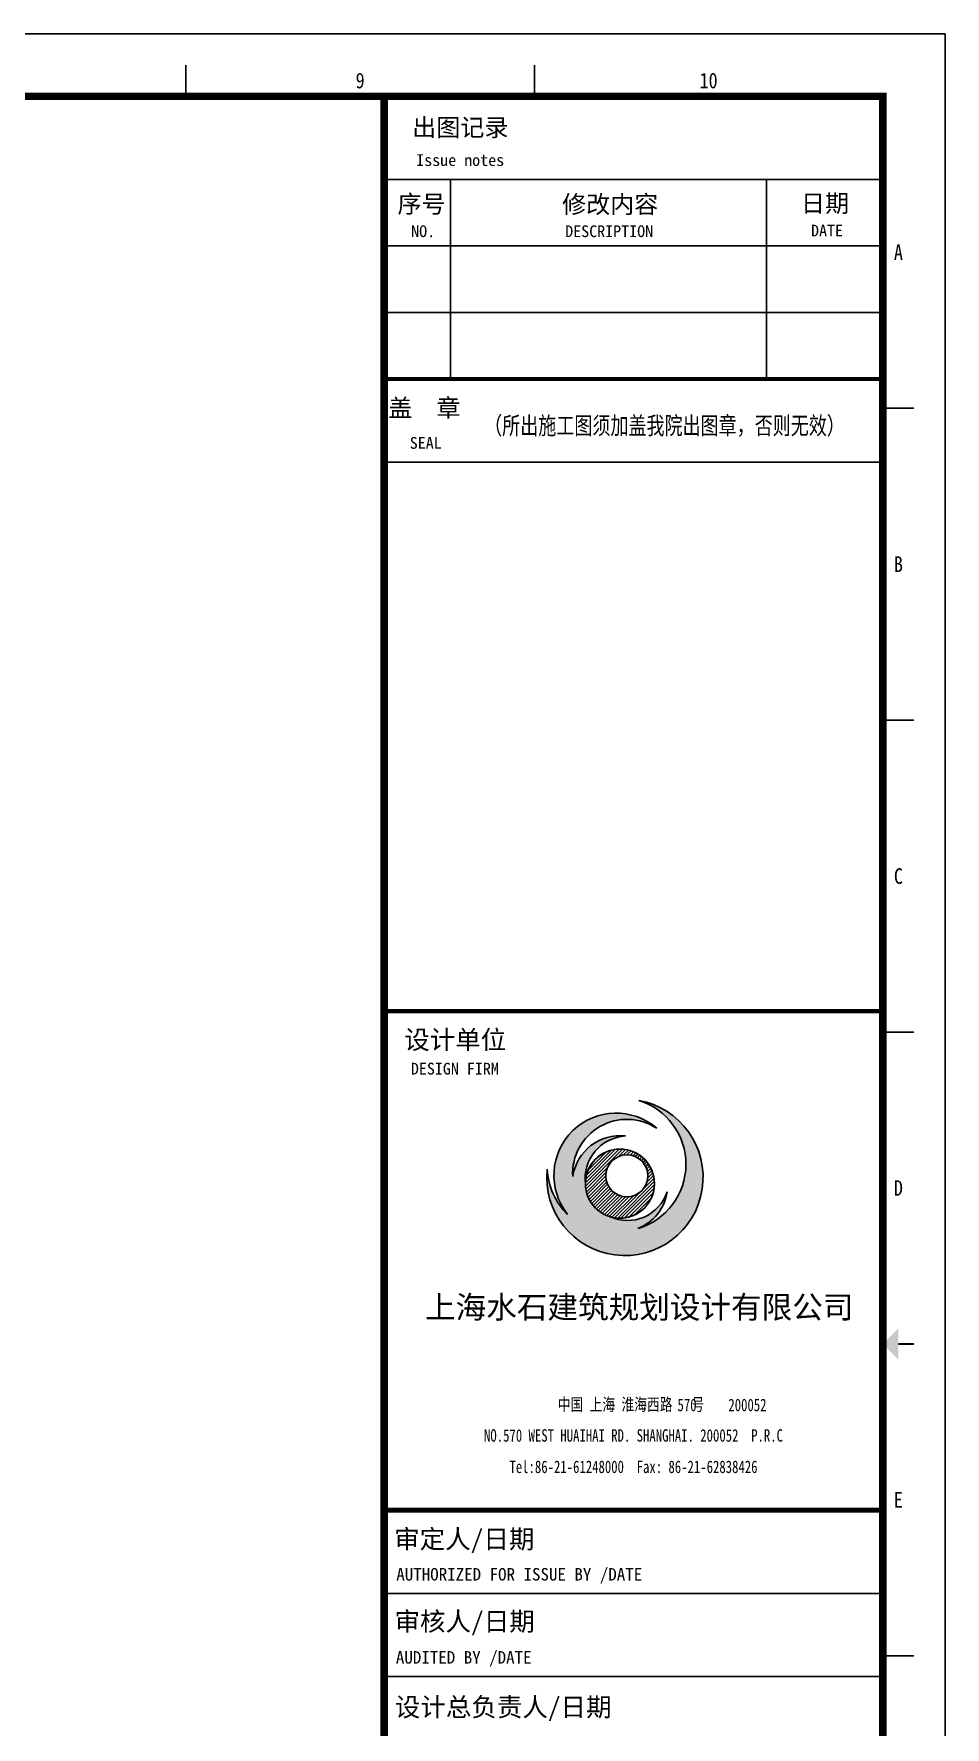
# Model space of a CAD drawing. Extents: x 94328 to 153134, y 57446 to 99026.
# Drawn here: x 138661 to 153134, y 72155 to 99026 of the extents above; entities that cross this region are included whole.
import ezdxf
from ezdxf.enums import TextEntityAlignment as Align

# ---------------------------------------------------------------- set-up
doc = ezdxf.new("R2010")
doc.units = 0
doc.header["$LTSCALE"] = 1000
doc.header["$MEASUREMENT"] = 0
doc.layers.add('图框', color=3, linetype='CONTINUOUS')
doc.styles.add('TKZ1', font='SIMHEI.TTF', dxfattribs={"width": 0.7})
doc.styles.add('图签栏', font='SimSun.ttf')

# ---------------------------------------------------------------- blocks, each defined once
blk = doc.blocks.new('dfgdhfgh')
at = {"layer": '图框'}
h = blk.add_hatch(color=256, dxfattribs=at)
edge = h.paths.add_edge_path()
edge.add_ellipse((16.61273491784232, -48.69437055090384), major_axis=(-0.000554011977939074, 727.8487465747301), ratio=0.9999999471819322, start_angle=3.0612242822044777, end_angle=97.25618077986991, ccw=False)
edge.add_ellipse((-114.1265992172412, -133.1961993502991), major_axis=(-2.409952537513797e-05, 816.4968179382079), ratio=0.9999999471818727, start_angle=-6.460409761933139, end_angle=81.43554228585778)
edge.add_ellipse((1.447419943637215, 36.84163489098137), major_axis=(9.223319302655747e-06, 924.2365012126215), ratio=0.9999999471819109, start_angle=-33.43555878541241, end_angle=93.00451678377169, ccw=False)
edge.add_ellipse((-182.2331207960378, 6.880310735461535), major_axis=(-0.0002005863468511466, 1059.314088689553), ratio=0.9999999471820067, start_angle=-40.85405427618461, end_angle=128.7514981189749)
edge.add_ellipse((-184.4205112741911, 180.2107488067631), major_axis=(-0.0003282801732066525, 1174.070410323249), ratio=0.9999999471819292, start_angle=93.29713352400739, end_angle=135.4300888321161, ccw=False)
edge.add_ellipse((-33.39667984825792, -25.48058063825738), major_axis=(0.0003913098692292471, 1330.344950627335), ratio=0.9999999471819623, start_angle=84.03870866780461, end_angle=349.8615590467252)
edge.add_ellipse((-132.7749058301561, 196.469623397541), major_axis=(-7.212606013815869e-05, 1137.620474194145), ratio=0.9999999471819316, start_angle=196.4454513427382, end_angle=342.95008937580315, ccw=False)
edge.add_ellipse((-96.72439684899291, -157.4857430118573), major_axis=(0.0001451039143419002, 790.6680855439713), ratio=0.9999999471819718, start_angle=201.2068195689959, end_angle=261.7329727777042)
edge.add_ellipse((8.455341214721557, -44.86494459691312), major_axis=(0.0003067661505295572, 714.0821004742238), ratio=0.9999999471819631, start_angle=155.4401062102157, end_angle=251.5231266171108, ccw=False)
edge.add_ellipse((-117.7110518544214, -131.8962094645976), major_axis=(-4.934034152407331e-05, 587.7606246698163), ratio=0.9999999471818701, start_angle=90.85107501258278, end_angle=163.1229489807734, ccw=False)
h = blk.add_hatch(dxfattribs=at)
h.set_pattern_fill('ANSI31', color=256, scale=6118.035339263164, style=0)
h.set_pattern_definition([(45.00000151312605, (-45669.89616014104, 9189.723160132577), (-28.67975262866434, 28.67975414347337), [])])
edge = h.paths.add_edge_path()
edge.add_ellipse((-117.7110518544214, -131.8962094650487), major_axis=(0.01923597905099871, 587.7606243550296), ratio=0.9999999471818387, start_angle=-89.99812484821881, end_angle=90.85295497406767)
edge.add_ellipse((-117.7110518544214, -131.8962094645176), major_axis=(0.02426289600426721, 587.7606241690296), ratio=0.9999999471818326, start_angle=90.85344500543196, end_angle=270.0023651830419)
edge = h.paths.add_edge_path(flags=16)
edge.add_ellipse((-5.820766091346741e-11, 0), major_axis=(6.359584258717399e-05, 357.9769358489592), ratio=0.9999999471818639, start_angle=-89.99998982120678, end_angle=90.00001017879322, ccw=False)
edge.add_ellipse((-5.820766091346741e-11, 0), major_axis=(-6.548500438111376e-05, 357.9769358489663), ratio=0.9999999471820061, start_angle=89.99998951883828, end_angle=269.9999895188382, ccw=False)
for centre, major_axis, ratio, start_param, end_param in [((-33.39667984831613, -25.48058063826466), (-0.0005145175679618374, 1330.344950627334), 0.9999999471818907, 1.46675148448076, 6.106235450629202), ((-182.233120796096, 6.880310735497915), (-4.529356380652601e-05, 1059.31408868964), 0.9999999471818583, -0.71303761331054, 2.247137705648788), ((-132.7749058301561, 196.469623397541), (3.742389868060978e-05, 1137.620474194147), 0.9999999471819315, 3.428620022794506, 5.985608325914106), ((1.447419943637215, 36.84163489099592), (-2.143068610585171e-05, 924.2365012125945), 0.9999999471819906, -0.5835606212163739, 1.623235003936059), ((-114.1265992172412, -133.1961993503064), (0.0002482253611996012, 816.4968179381665), 0.999999947181926, -0.1127550878452819, 1.421318674563392), ((16.61273491784232, -48.69437055091112), (-9.366925800308206e-05, 727.8487465749325), 0.99999994718195, 0.0534290753368063, 1.69744120499414), ((-117.7110518544214, -131.8962094645976), (0.0007618717423749001, 587.7606246692841), 0.9999999471819424, 2.847033925451763, 7.868837075300075), ((-117.7110518544214, -131.8962094645976), (0.0004382303381067011, 587.7606246696345), 0.9999999471819467, -1.570795581201714, 4.712389725977872), ((0, 0), (0.0001860083723838829, 357.9769358489166), 0.9999999471820267, -1.570795807184989, 4.712389499994597), ((-184.4205112741911, 180.2107488067777), (-4.608206040261572e-05, 1174.070410323353), 0.9999999471818725, 1.62834240302536, 2.363701196747457), ((8.455341214721557, -44.86494459691312), (-1.037772827066472e-05, 714.0821004742711), 0.9999999471819392, 2.712941198890056, 4.389906260251212), ((-96.7243968489347, -157.4857430118427), (-0.0003451807712186855, 790.6680855438824), 0.9999999471819185, 3.511720858855848, 4.568101515914553)]:
    blk.add_ellipse(centre, major_axis=major_axis, ratio=ratio, start_param=start_param, end_param=end_param, dxfattribs=at)
blk = doc.blocks.new('hjghjgjg')
at = {"layer": '图框'}
for p, q in [((-31503.21428571432, 0), (31503.21428571432, 0)), ((31503.21428571432, -44549.99999999999), (31503.21428571432, 0)), ((18583.7142857312, -530.3571428563737), (18583.7142857312, -1060.71428571557)), ((24513.10714282305, -530.3571428563737), (24513.10714282305, -1060.71428571557)), ((21956.78571400023, -1060.71428571557), (30442.50000000431, -1060.71428571557)), ((21956.78571400023, -2475.000000047265), (30442.50000000431, -2475.000000047265)), ((23088.21428547788, -2475.000000047265), (23088.21428547788, -5869.285714446662)), ((28462.49999992957, -2475.000000047265), (28462.49999992957, -5869.285714446662)), ((21956.78571400023, -3606.428571515135), (30442.50000000431, -3606.428571515135)), ((21956.78571400023, -4737.857142981578), (30442.50000000431, -4737.857142981578)), ((21956.78571400023, -5869.285714449456), (30442.50000000431, -5869.285714449456)), ((21956.78571400023, -5869.285714449456), (30442.50000000431, -5869.285714449456)), ((30972.85714285925, -6364.285714285106), (30442.50000000431, -6364.285714285106)), ((21956.78571400023, -7283.571428781135), (30442.50000000431, -7283.571428781135)), ((21956.78571400023, -7283.571428781135), (30442.50000000431, -7283.571428781135)), ((30972.85714285925, -11667.85714285743), (30442.50000000431, -11667.85714285743)), ((30972.85714285925, -16971.42857142835), (30442.50000000431, -16971.42857142835)), ((21956.78568345343, -26517.8571422874), (30442.49996945751, -26517.8571422874)), ((30972.85714285925, -27578.57142857162), (30442.50000000431, -27578.57142857162)), ((21956.78568345343, -27932.14285662189), (30442.49996945751, -27932.14285662189))]:
    blk.add_line(p, q, dxfattribs=at)
at = {"layer": '图框', "const_width": 127.2857142857142}
blk.add_lwpolyline([(30442.50000000431, -1060.71428571557), (-28851.42857142806, -1060.71428571557), (-28851.42857142806, -43489.2857142872), (30442.50000000431, -43489.2857142872)], close=True, dxfattribs=at)
at = {"layer": '图框'}
for points, const_width in [([(21956.78571400023, -1060.714285716967), (30442.50000000431, -1060.714285716967)], 127.2857142857142), ([(21956.78571400023, -1060.71428571557), (21956.78571400023, -43489.2857142872)], 127.2857142857142), ([(21956.78571400023, -5869.285714446662), (30442.50000000431, -5869.285714446662)], 70.71428571666476), ([(21956.78430730628, -16617.85714223944), (30442.49860858929, -16617.85714223944)], 70.71428571666476), ([(21956.78430730628, -16617.85714223944), (30442.49859331036, -16617.85714223944)], 63.64285714285708), ([(30707.67857143737, -22274.99999999929), (30972.85714285925, -22274.99999999929)], 31.82142857142854), ([(21956.78568346461, -25103.57142795293), (30442.49996946868, -25103.57142795293)], 84.85714285999772), ([(21956.78568346461, -25103.57142795293), (30442.49998473644, -25103.57142795293)], 70.71428571666476)]:
    blk.add_lwpolyline(points, dxfattribs=dict(at, const_width=const_width))
blk.add_solid([(30707.67857143737, -22009.82142857319), (30707.67857143737, -22540.17857143518), (30442.50000000431, -22274.99999999929)], dxfattribs=at)
blk.add_blockref('dfgdhfgh', (26087.12874952354, -19417.10793047754), dxfattribs=at)
at = {"layer": '图框', "style": 'TKZ1'}
for s, height, width, p in [('9', 265.1785714285712, 0.85, (21548.41071433306, -795.5357142852736)), ('10', 265.1785714285712, 0.85, (27477.80357141362, -795.5357142852736)), ('A', 265.1785714285712, 0.85, (30707.67857143737, -3712.500000000349)), ('B', 265.1785714285712, 0.85, (30707.67857143737, -9016.07142856987)), ('C', 265.1785714285712, 0.85, (30707.67857143737, -14319.64285714219)), ('D', 265.1785714285712, 0.85, (30707.67857143737, -19623.21428571453)), ('中国 上海 淮海西路   号    ', 212.142857142857, 0.75, (26374.07185495016, -23300.35714223867)), ('570     200052 ', 212.142857142857, 0.75, (27760.02854935359, -23313.89629100581)), ('NO.570 WEST HUAIHAI RD. SHANGHAI. 200052  P.R.C', 212.142857142857, 0.75, (26199.64145034738, -23830.71428509507)), ('Tel:86-21-61248000  Fax: 86-21-62838426', 212.142857142857, 0.75, (26199.64145034738, -24361.07142795285)), ('E', 265.1785714285712, 0.85, (30707.67857143737, -24926.78571428546))]:
    blk.add_text(s, height=height, dxfattribs=dict(at, width=width)).set_placement(p, align=Align.MIDDLE)
at = {"layer": '图框', "style": '图签栏'}
for s, height, p in [('出图记录', 300.0000000100929, (22434.83222985035, -1740.984503427142)), ('Issue notes', 200.0000000067286, (22503.02123448718, -2246.342624360666)), ('序号', 300.0000000100929, (22185.2325736382, -3042.358505676209)), ('修改内容', 300.0000000100929, (24984.98956094356, -3047.872859194787)), ('日期', 300.0000000100929, (29051.02933131822, -3030.701331303862)), ('NO.', 200.0000000067286, (22416.75941245479, -3456.330331942358)), ('DESCRIPTION', 200.0000000067286, (25037.91319684417, -3455.973486304138)), ('DATE', 200.0000000067286, (29220.95251868037, -3444.031171173032)), ('盖  章', 300.0000000100929, (22028.18507985421, -6508.89566850369)), ('SEAL', 200.0000000067286, (22392.63556482526, -7054.427364166469)), ('DESIGN FIRM', 200.0000000067286, (22412.06314897758, -17694.7401163925)), ('审定人/日期', 318.2142857142854, (22126.71379346191, -25751.94443532498)), ('AUTHORIZED FOR ISSUE BY /DATE', 212.142857142857, (22163.45840935118, -26297.39507394388)), ('审核人/日期', 318.2142857142854, (22132.40564280411, -27151.63563327624)), ('AUDITED BY /DATE', 212.142857142857, (22156.47202546184, -27710.20653709693)), ('设计总负责人/日期', 318.2142857142854, (22138.86300135765, -28607.33448119506))]:
    blk.add_text(s, height=height, dxfattribs=at).set_placement(p)
at = {"layer": '图框', "style": '图签栏', "width": 0.75}
blk.add_text('（所出施工图须加盖我院出图章，否则无效）', height=300.0000000100929, dxfattribs=at).set_placement((23658.79062579467, -6809.75124451366))
at = {"layer": '图框'}
for s, height, style, p in [('设计单位', 318.2142857142854, '图签栏', (23167.04831702262, -17095.17857081061)), ('上海水石建筑规划设计有限公司', 381.8571428571425, 'TKZ1', (26297.35615153331, -21641.88284109551))]:
    blk.add_text(s, height=height, dxfattribs=dict(at, style=style)).set_placement(p, align=Align.MIDDLE)

msp = doc.modelspace()

# ---------------------------------------------------------------- block references
at = {"layer": '图框', "xscale": 0.9333333333488554, "yscale": 0.9333333333488554, "zscale": 0.9333333333341824}
msp.add_blockref('hjghjgjg', (123730.9978630777, 99025.8305822064), dxfattribs=at)

doc.saveas('drawing.dxf')
